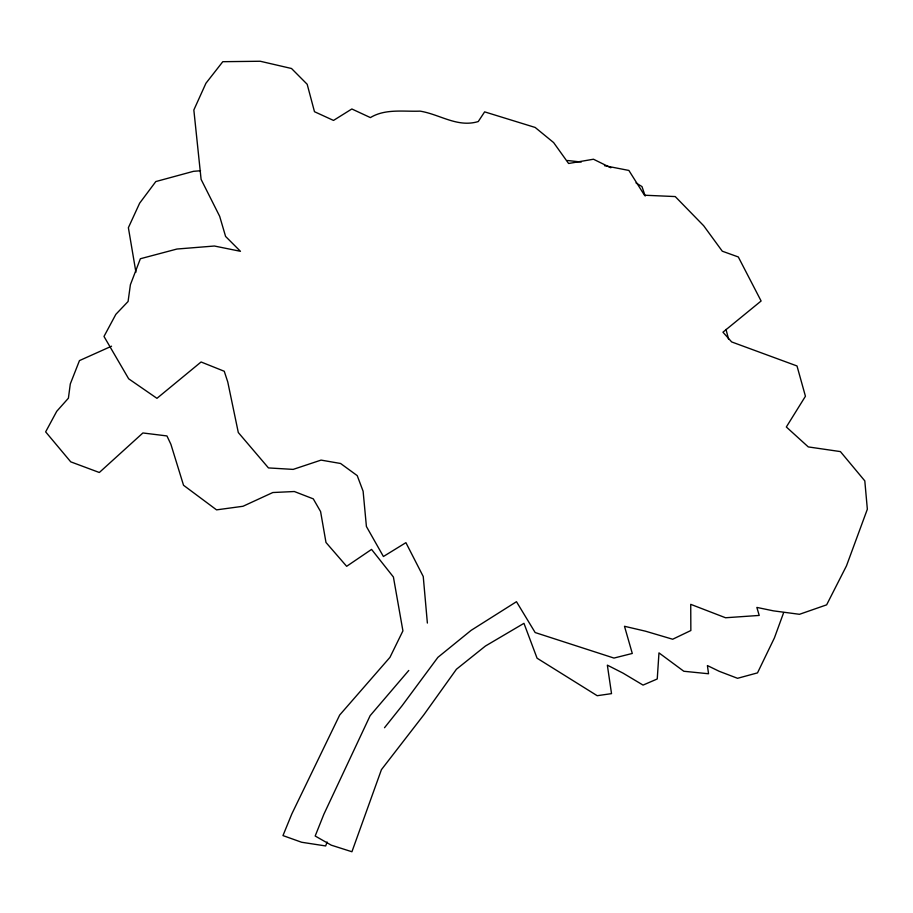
<?xml version="1.0" encoding="UTF-8"?>
<svg xmlns="http://www.w3.org/2000/svg" width="913" height="913" viewBox="0 0 913 913"><rect width="100%" height="100%" fill="white"/><g stroke="black" fill="none" stroke-linecap="round" stroke-linejoin="round"><path stroke-width="1.37" d="M327.105 841.991L325.667 845.952L301.621 842.254L282.973 835.589L291.806 813.962L339.682 715.039L389.965 657.337L402.918 630.872L393.412 577.016L371.557 549.409L346.655 566.311L325.987 542.482L320.589 511.565L313.285 498.863L294.34 491.525L272.816 492.529L243.006 506.27L216.552 509.865L183.536 485.271L170.902 444.311L166.942 435.935L142.896 432.967L99.323 472.5L70.735 461.841L45.65 431.872L56.732 411.307L68.407 398.194L70.29 383.974L79.465 360.601L111.546 346.198M783.662 612.589L774.418 637.902L757.505 672.881L737.544 678.302L719.17 671.283L707.404 665.554L708.545 673.76L683.814 671.26L658.969 652.875L657.246 678.975L643.049 685.092L623.065 673.155L607.35 665.143L611.527 693.629L597.205 695.706L537.072 658.205L523.959 623.328L485.408 646.05L456.432 669.24L423.883 714.753L381.429 769.659L351.927 851.749L331.236 845.164L315.179 836.011L323.875 814.236L370.13 715.678L408.773 670.462M384.51 727.729L402.074 705.726L437.898 657.349L471.131 630.347L516.473 601.701L535.155 632.549L613.97 658.068L632.287 653.457L624.492 626.284L645.491 631.191L672.676 639.237L690.856 630.518L690.73 604.338L725.55 617.759L759.217 615.43L756.854 607.419L773.459 610.854L799.468 614.301L826.642 604.84L846.488 565.832L867.35 509.214L864.805 480.877L840.405 451.593L808.279 446.914L786.333 426.987L805.437 396.253L797.003 365.965L731.678 341.941L722.948 332.195L761.111 300.993L738.309 256.964L722.286 251.201L703.683 225.751L675.232 196.569L644.464 195.222L628.874 170.446L604.486 165.675M200.552 170.754L193.533 171.313L155.815 181.561L139.643 203.188L128.379 227.691L135.923 272.211M567.487 160.494L581.261 162.046M610.854 167.787L593.473 159.227L568.605 163.495L553.632 142.588L535.155 127.443L484.632 111.865L478.252 121.555C457.424 127.843 440.043 114.399 420.083 111.135C403.523 111.774 385.297 108.51 370.404 117.594L351.836 108.978L333.507 120.425L314.483 111.706L307.179 84.27L291.509 68.498L260.228 61.251L222.795 61.696L205.939 83.254L193.841 109.994L201.1 179.382L219.668 216.301L225.591 236.444L240.45 251.303L214.395 246.019L176.951 249.032L140.362 258.744L130.399 284.719L128.082 301.495L115.848 314.346L103.991 336.452L128.676 378.804L156.956 398.33L201.077 361.982L224.256 371.26L227.771 382.011L238.304 432.534L268.456 467.924L293.153 469.396L321.056 460.106L340.583 463.484L357.223 475.616L363.112 491.228L366.41 526.493L383.414 556.508L405.908 542.664L423.244 576.514L427.375 623.065M636.019 182.931L641.987 186.594L645.183 196.033M725.995 329.433L728.563 339.065"/></g></svg>
